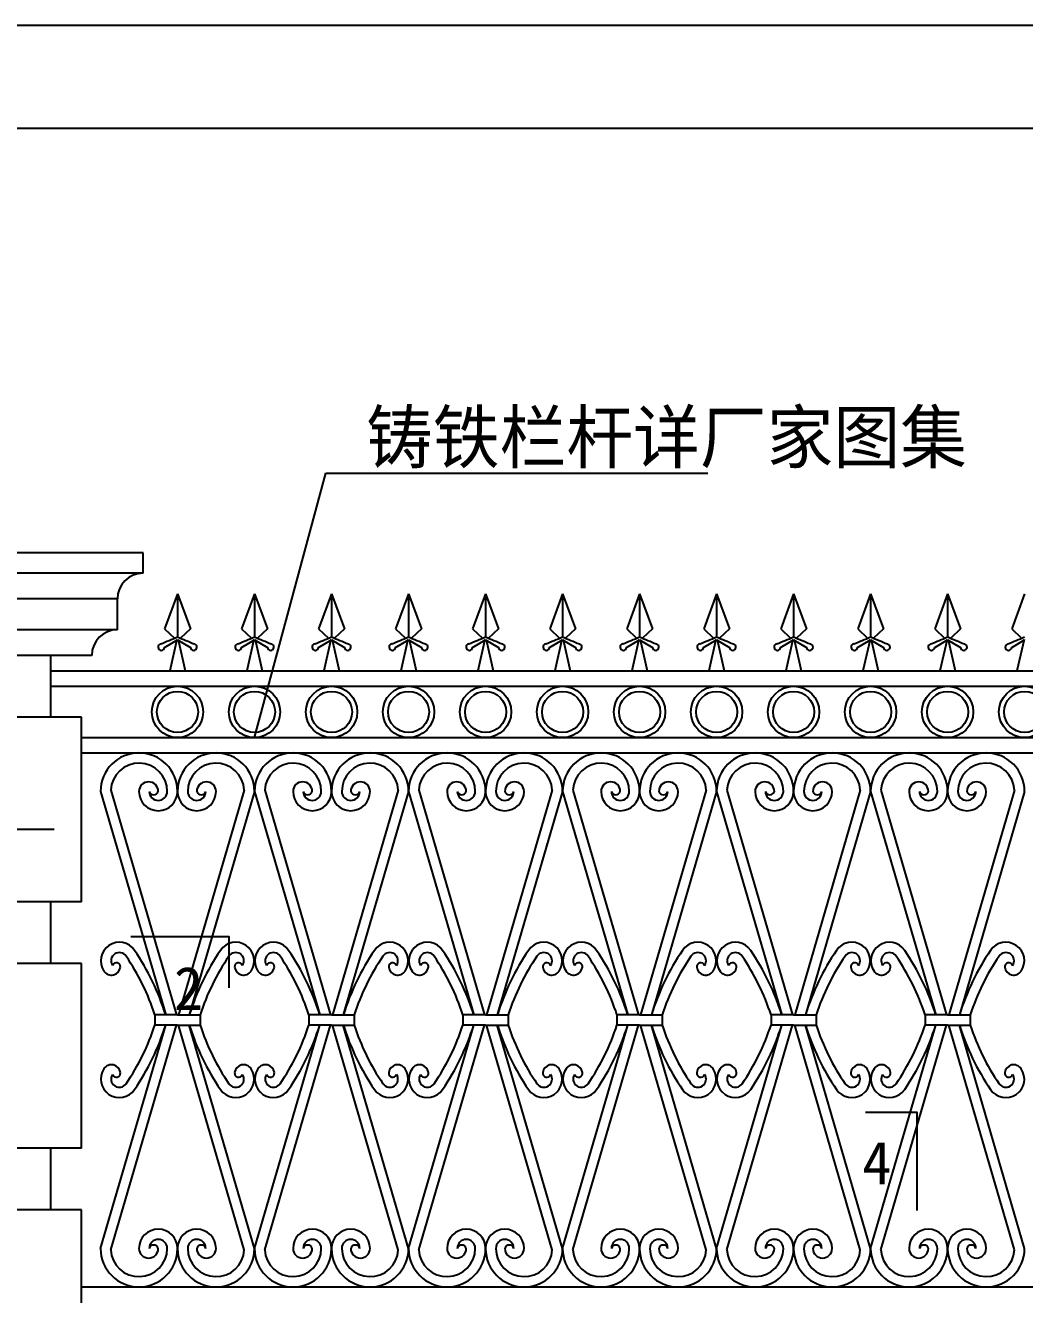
# Model space of a CAD drawing. Header units: metres. Extents: x -945094 to -882508, y -1233179 to -1191179.
# Drawn here: x -927774 to -918043, y -1203539 to -1191179 of the extents above; entities that cross this region are included whole.
import ezdxf

# ---------------------------------------------------------------- set-up
doc = ezdxf.new("R2010")
doc.units = ezdxf.units.M
for name, color, linetype in [('1', 7, 'Continuous'), ('3', 3, 'Continuous'), ('CYAN', 4, 'Continuous'), ('ROAD1', 4, 'Continuous')]:
    doc.layers.add(name, color=color, linetype=linetype)

# ---------------------------------------------------------------- blocks, each defined once
blk = doc.blocks.new('100')
for points in [[(178473.12, 153261.23), (-118526.88, 153261.23), (-118526.88, -56738.77), (178473.12, -56738.77)], [(-106026.88, -51738.77), (-106026.88, 148261.23), (173473.12, 148261.23), (173473.12, -51738.77)]]:
    blk.add_lwpolyline(points, close=True)

msp = doc.modelspace()

# ---------------------------------------------------------------- linework, layer by layer
at = {"layer": '1'}
for p, q in [((-926627.85, -1196314.29), (-934427.85, -1196314.29)), ((-926627.85, -1196514.29), (-926627.85, -1196314.29)), ((-926627.85, -1196514.29), (-934427.85, -1196514.29)), ((-926877.85, -1196764.29), (-934177.85, -1196764.29)), ((-926877.85, -1197064.29), (-926877.85, -1196764.29)), ((-926877.85, -1197064.29), (-934177.85, -1197064.29)), ((-927127.85, -1197314.29), (-933927.85, -1197314.29)), ((-927527.85, -1197914.29), (-927527.85, -1197314.29)), ((-927227.85, -1197914.29), (-929027.85, -1197914.29)), ((-927227.85, -1199714.29), (-927227.85, -1197914.29)), ((-927227.85, -1199714.29), (-929027.85, -1199714.29)), ((-927527.85, -1200314.29), (-927527.85, -1199714.29)), ((-927227.85, -1200314.29), (-929027.85, -1200314.29)), ((-927227.85, -1202114.29), (-927227.85, -1200314.29)), ((-927227.85, -1202114.29), (-928227.85, -1202114.29)), ((-927527.85, -1202714.29), (-927527.85, -1202114.29)), ((-927227.85, -1202714.29), (-929027.85, -1202714.29)), ((-927227.85, -1204514.29), (-927227.85, -1202714.29))]:
    msp.add_line(p, q, dxfattribs=at)
for centre in [(-926627.85, -1196764.29), (-926877.85, -1197314.29)]:
    msp.add_arc(centre, 250, 90, 180, dxfattribs=at)
at = {"layer": '3'}
for p, q in [((-925542.85, -1198114.29), (-924849.08, -1195539.55)), ((-924849.08, -1195539.55), (-921128.08, -1195539.55)), ((-930855.08, -1199006.55), (-927495.08, -1199006.55))]:
    msp.add_line(p, q, dxfattribs=at)
for points in [[(-926746.81, -1200052.07), (-925792.01, -1200052.07), (-925792.01, -1200552.71)], [(-919090.59, -1202720.62), (-919090.59, -1201765.82), (-919591.23, -1201765.82)]]:
    msp.add_lwpolyline(points, dxfattribs=at)
at = {"layer": 'CYAN'}
for p, q in [((-926292.85, -1196714.29), (-926418.37, -1197055.77)), ((-926292.85, -1196714.29), (-926167.33, -1197055.77)), ((-926292.85, -1196714.29), (-926292.85, -1197133.88)), ((-925542.85, -1196714.29), (-925668.37, -1197055.77)), ((-925542.85, -1196714.29), (-925542.85, -1197133.88)), ((-925542.85, -1196714.29), (-925417.33, -1197055.77)), ((-924792.85, -1196714.29), (-924918.37, -1197055.77)), ((-924792.85, -1196714.29), (-924667.33, -1197055.77)), ((-924792.85, -1196714.29), (-924792.85, -1197133.88)), ((-924042.85, -1196714.29), (-924168.37, -1197055.77)), ((-924042.85, -1196714.29), (-924042.85, -1197133.88)), ((-924042.85, -1196714.29), (-923917.33, -1197055.77)), ((-923292.85, -1196714.29), (-923418.37, -1197055.77)), ((-923292.85, -1196714.29), (-923292.85, -1197133.88)), ((-923292.85, -1196714.29), (-923167.33, -1197055.77)), ((-922542.85, -1196714.29), (-922668.37, -1197055.77)), ((-922542.85, -1196714.29), (-922542.85, -1197133.88)), ((-922542.85, -1196714.29), (-922417.33, -1197055.77)), ((-921792.85, -1196714.29), (-921918.37, -1197055.77)), ((-921792.85, -1196714.29), (-921792.85, -1197133.88)), ((-921792.85, -1196714.29), (-921667.33, -1197055.77)), ((-921042.85, -1196714.29), (-921168.37, -1197055.77)), ((-921042.85, -1196714.29), (-921042.85, -1197133.88)), ((-921042.85, -1196714.29), (-920917.33, -1197055.77)), ((-920292.85, -1196714.29), (-920418.37, -1197055.77)), ((-920292.85, -1196714.29), (-920292.85, -1197133.88)), ((-920292.85, -1196714.29), (-920167.33, -1197055.77)), ((-919542.85, -1196714.29), (-919668.37, -1197055.77)), ((-919542.85, -1196714.29), (-919542.85, -1197133.88)), ((-919542.85, -1196714.29), (-919417.33, -1197055.77)), ((-918792.85, -1196714.29), (-918918.37, -1197055.77)), ((-918792.85, -1196714.29), (-918792.85, -1197133.88)), ((-918792.85, -1196714.29), (-918667.33, -1197055.77)), ((-918042.85, -1196714.29), (-918168.37, -1197055.77)), ((-926418.37, -1197055.77), (-926322.49, -1197146.53)), ((-926167.33, -1197055.77), (-926263.2, -1197146.53)), ((-925668.37, -1197055.77), (-925572.49, -1197146.53)), ((-925417.33, -1197055.77), (-925513.2, -1197146.53)), ((-924918.37, -1197055.77), (-924822.49, -1197146.53)), ((-924667.33, -1197055.77), (-924763.2, -1197146.53)), ((-924168.37, -1197055.77), (-924072.49, -1197146.53)), ((-923917.33, -1197055.77), (-924013.2, -1197146.53)), ((-923418.37, -1197055.77), (-923322.49, -1197146.53)), ((-923167.33, -1197055.77), (-923263.2, -1197146.53)), ((-922668.37, -1197055.77), (-922572.49, -1197146.53)), ((-922417.33, -1197055.77), (-922513.2, -1197146.53)), ((-921918.37, -1197055.77), (-921822.49, -1197146.53)), ((-921667.33, -1197055.77), (-921763.2, -1197146.53)), ((-921168.37, -1197055.77), (-921072.49, -1197146.53)), ((-920917.33, -1197055.77), (-921013.2, -1197146.53)), ((-920418.37, -1197055.77), (-920322.49, -1197146.53)), ((-920167.33, -1197055.77), (-920263.2, -1197146.53)), ((-919668.37, -1197055.77), (-919572.49, -1197146.53)), ((-919417.33, -1197055.77), (-919513.2, -1197146.53)), ((-918918.37, -1197055.77), (-918822.49, -1197146.53)), ((-918667.33, -1197055.77), (-918763.2, -1197146.53)), ((-918168.37, -1197055.77), (-918072.49, -1197146.53)), ((-926418.98, -1197236.68), (-926292.85, -1197163.69)), ((-926298.82, -1197160.23), (-926367.74, -1197464.29)), ((-926292.85, -1197163.69), (-926166.71, -1197236.68)), ((-926286.87, -1197160.23), (-926217.95, -1197464.29)), ((-925668.98, -1197236.68), (-925542.85, -1197163.69)), ((-925548.82, -1197160.23), (-925617.74, -1197464.29)), ((-925542.85, -1197163.69), (-925416.71, -1197236.68)), ((-925536.87, -1197160.23), (-925467.95, -1197464.29)), ((-924918.98, -1197236.68), (-924792.85, -1197163.69)), ((-924798.82, -1197160.23), (-924867.74, -1197464.29)), ((-924792.85, -1197163.69), (-924666.71, -1197236.68)), ((-924786.87, -1197160.23), (-924717.95, -1197464.29)), ((-924168.98, -1197236.68), (-924042.85, -1197163.69)), ((-924048.82, -1197160.23), (-924117.74, -1197464.29)), ((-924042.85, -1197163.69), (-923916.71, -1197236.68)), ((-924036.87, -1197160.23), (-923967.95, -1197464.29)), ((-923418.98, -1197236.68), (-923292.85, -1197163.69)), ((-923298.82, -1197160.23), (-923367.74, -1197464.29)), ((-923292.85, -1197163.69), (-923166.71, -1197236.68)), ((-923286.87, -1197160.23), (-923217.95, -1197464.29)), ((-922668.98, -1197236.68), (-922542.85, -1197163.69)), ((-922548.82, -1197160.23), (-922617.74, -1197464.29)), ((-922542.85, -1197163.69), (-922416.71, -1197236.68)), ((-922536.87, -1197160.23), (-922467.95, -1197464.29)), ((-921918.98, -1197236.68), (-921792.85, -1197163.69)), ((-921798.82, -1197160.23), (-921867.74, -1197464.29)), ((-921792.85, -1197163.69), (-921666.71, -1197236.68)), ((-921786.87, -1197160.23), (-921717.95, -1197464.29)), ((-921168.98, -1197236.68), (-921042.85, -1197163.69)), ((-921048.82, -1197160.23), (-921117.74, -1197464.29)), ((-921042.85, -1197163.69), (-920916.71, -1197236.68)), ((-921036.87, -1197160.23), (-920967.95, -1197464.29)), ((-920418.98, -1197236.68), (-920292.85, -1197163.69)), ((-920298.82, -1197160.23), (-920367.74, -1197464.29)), ((-920292.85, -1197163.69), (-920166.71, -1197236.68)), ((-920286.87, -1197160.23), (-920217.95, -1197464.29)), ((-919668.98, -1197236.68), (-919542.85, -1197163.69)), ((-919548.82, -1197160.23), (-919617.74, -1197464.29)), ((-919542.85, -1197163.69), (-919416.71, -1197236.68)), ((-919536.87, -1197160.23), (-919467.95, -1197464.29)), ((-918918.98, -1197236.68), (-918792.85, -1197163.69)), ((-918798.82, -1197160.23), (-918867.74, -1197464.29)), ((-918792.85, -1197163.69), (-918666.71, -1197236.68)), ((-918786.87, -1197160.23), (-918717.95, -1197464.29)), ((-918168.98, -1197236.68), (-918042.85, -1197163.69)), ((-918048.82, -1197160.23), (-918117.74, -1197464.29)), ((-927527.85, -1197464.29), (-911527.85, -1197464.29)), ((-926367.74, -1197464.29), (-926217.95, -1197464.29)), ((-925617.74, -1197464.29), (-925467.95, -1197464.29)), ((-924867.74, -1197464.29), (-924717.95, -1197464.29)), ((-924117.74, -1197464.29), (-923967.95, -1197464.29)), ((-923367.74, -1197464.29), (-923217.95, -1197464.29)), ((-922617.74, -1197464.29), (-922467.95, -1197464.29)), ((-921867.74, -1197464.29), (-921717.95, -1197464.29)), ((-921117.74, -1197464.29), (-920967.95, -1197464.29)), ((-920367.74, -1197464.29), (-920217.95, -1197464.29)), ((-919617.74, -1197464.29), (-919467.95, -1197464.29)), ((-918867.74, -1197464.29), (-918717.95, -1197464.29)), ((-918117.74, -1197464.29), (-917967.95, -1197464.29)), ((-927527.85, -1197614.29), (-911527.85, -1197614.29)), ((-927227.85, -1198114.29), (-911827.85, -1198114.29)), ((-927227.85, -1198264.29), (-911827.85, -1198264.29)), ((-927042.85, -1198639.29), (-926407.45, -1200814.29)), ((-927042.85, -1198639.29), (-926407.45, -1200814.29)), ((-926942.53, -1198626.07), (-926303.27, -1200814.29)), ((-926942.53, -1198626.07), (-926303.27, -1200814.29)), ((-925643.17, -1198626.07), (-926282.42, -1200814.29)), ((-925643.17, -1198626.07), (-926282.42, -1200814.29)), ((-925542.85, -1198639.29), (-926178.24, -1200814.29)), ((-925542.85, -1198639.29), (-926178.24, -1200814.29)), ((-925542.85, -1198639.29), (-924907.45, -1200814.29)), ((-925442.53, -1198626.07), (-924803.27, -1200814.29)), ((-924143.17, -1198626.07), (-924782.42, -1200814.29)), ((-924042.85, -1198639.29), (-924678.24, -1200814.29)), ((-924042.85, -1198639.29), (-923407.45, -1200814.29)), ((-923942.53, -1198626.07), (-923303.27, -1200814.29)), ((-922643.17, -1198626.07), (-923282.42, -1200814.29)), ((-922542.85, -1198639.29), (-923178.24, -1200814.29)), ((-922542.85, -1198639.29), (-921907.45, -1200814.29)), ((-922442.53, -1198626.07), (-921803.27, -1200814.29)), ((-921143.17, -1198626.07), (-921782.42, -1200814.29)), ((-921042.85, -1198639.29), (-921678.24, -1200814.29)), ((-921042.85, -1198639.29), (-920407.45, -1200814.29)), ((-920942.53, -1198626.07), (-920303.27, -1200814.29)), ((-919643.17, -1198626.07), (-920282.42, -1200814.29)), ((-919542.85, -1198639.29), (-920178.24, -1200814.29)), ((-919542.85, -1198639.29), (-918907.45, -1200814.29)), ((-919442.53, -1198626.07), (-918803.27, -1200814.29)), ((-918143.17, -1198626.07), (-918782.42, -1200814.29)), ((-918042.85, -1198639.29), (-918678.24, -1200814.29)), ((-926512.8, -1200814.29), (-926512.8, -1200914.29)), ((-926512.8, -1200814.29), (-926512.8, -1200914.29)), ((-926292.85, -1200814.29), (-926512.8, -1200814.29)), ((-926292.85, -1200814.29), (-926512.8, -1200814.29)), ((-926292.85, -1200814.29), (-926072.89, -1200814.29)), ((-926292.85, -1200814.29), (-926072.89, -1200814.29)), ((-926072.89, -1200814.29), (-926072.89, -1200914.29)), ((-926072.89, -1200814.29), (-926072.89, -1200914.29)), ((-925012.8, -1200814.29), (-925012.8, -1200914.29)), ((-924792.85, -1200814.29), (-925012.8, -1200814.29)), ((-924792.85, -1200814.29), (-924572.89, -1200814.29)), ((-924572.89, -1200814.29), (-924572.89, -1200914.29)), ((-923512.8, -1200814.29), (-923512.8, -1200914.29)), ((-923292.85, -1200814.29), (-923512.8, -1200814.29)), ((-923292.85, -1200814.29), (-923072.89, -1200814.29)), ((-923072.89, -1200814.29), (-923072.89, -1200914.29)), ((-922012.8, -1200814.29), (-922012.8, -1200914.29)), ((-921792.85, -1200814.29), (-922012.8, -1200814.29)), ((-921792.85, -1200814.29), (-921572.89, -1200814.29)), ((-921572.89, -1200814.29), (-921572.89, -1200914.29)), ((-920512.8, -1200814.29), (-920512.8, -1200914.29)), ((-920292.85, -1200814.29), (-920512.8, -1200814.29)), ((-920292.85, -1200814.29), (-920072.89, -1200814.29)), ((-920072.89, -1200814.29), (-920072.89, -1200914.29)), ((-919012.8, -1200814.29), (-919012.8, -1200914.29)), ((-918792.85, -1200814.29), (-919012.8, -1200814.29)), ((-918792.85, -1200814.29), (-918572.89, -1200814.29)), ((-918572.89, -1200814.29), (-918572.89, -1200914.29)), ((-927042.85, -1203089.29), (-926407.45, -1200914.29)), ((-927042.85, -1203089.29), (-926407.45, -1200914.29)), ((-926942.53, -1203102.51), (-926303.27, -1200914.29)), ((-926942.53, -1203102.51), (-926303.27, -1200914.29)), ((-926292.85, -1200914.29), (-926512.8, -1200914.29)), ((-926292.85, -1200914.29), (-926512.8, -1200914.29)), ((-926292.85, -1200914.29), (-926072.89, -1200914.29)), ((-926292.85, -1200914.29), (-926072.89, -1200914.29)), ((-925643.17, -1203102.51), (-926282.42, -1200914.29)), ((-925643.17, -1203102.51), (-926282.42, -1200914.29)), ((-925542.85, -1203089.29), (-926178.24, -1200914.29)), ((-925542.85, -1203089.29), (-926178.24, -1200914.29)), ((-925542.85, -1203089.29), (-924907.45, -1200914.29)), ((-925442.53, -1203102.51), (-924803.27, -1200914.29)), ((-924792.85, -1200914.29), (-925012.8, -1200914.29)), ((-924792.85, -1200914.29), (-924572.89, -1200914.29)), ((-924143.17, -1203102.51), (-924782.42, -1200914.29)), ((-924042.85, -1203089.29), (-924678.24, -1200914.29)), ((-924042.85, -1203089.29), (-923407.45, -1200914.29)), ((-923942.53, -1203102.51), (-923303.27, -1200914.29)), ((-923292.85, -1200914.29), (-923512.8, -1200914.29)), ((-923292.85, -1200914.29), (-923072.89, -1200914.29)), ((-922643.17, -1203102.51), (-923282.42, -1200914.29)), ((-922542.85, -1203089.29), (-923178.24, -1200914.29)), ((-922542.85, -1203089.29), (-921907.45, -1200914.29)), ((-922442.53, -1203102.51), (-921803.27, -1200914.29)), ((-921792.85, -1200914.29), (-922012.8, -1200914.29)), ((-921792.85, -1200914.29), (-921572.89, -1200914.29)), ((-921143.17, -1203102.51), (-921782.42, -1200914.29)), ((-921042.85, -1203089.29), (-921678.24, -1200914.29)), ((-921042.85, -1203089.29), (-920407.45, -1200914.29)), ((-920942.53, -1203102.51), (-920303.27, -1200914.29)), ((-920292.85, -1200914.29), (-920512.8, -1200914.29)), ((-920292.85, -1200914.29), (-920072.89, -1200914.29)), ((-919643.17, -1203102.51), (-920282.42, -1200914.29)), ((-919542.85, -1203089.29), (-920178.24, -1200914.29)), ((-919542.85, -1203089.29), (-918907.45, -1200914.29)), ((-919442.53, -1203102.51), (-918803.27, -1200914.29)), ((-918792.85, -1200914.29), (-919012.8, -1200914.29)), ((-918792.85, -1200914.29), (-918572.89, -1200914.29)), ((-918143.17, -1203102.51), (-918782.42, -1200914.29)), ((-918042.85, -1203089.29), (-918678.24, -1200914.29)), ((-927227.85, -1203464.29), (-911827.85, -1203464.29))]:
    msp.add_line(p, q, dxfattribs=at)
for centre, radius in [((-926292.85, -1197864.29), 250), ((-925542.85, -1197864.29), 250), ((-924792.85, -1197864.29), 250), ((-924042.85, -1197864.29), 250), ((-923292.85, -1197864.29), 250), ((-922542.85, -1197864.29), 250), ((-921792.85, -1197864.29), 250), ((-921042.85, -1197864.29), 250), ((-920292.85, -1197864.29), 250), ((-919542.85, -1197864.29), 250), ((-918792.85, -1197864.29), 250), ((-918042.85, -1197864.29), 250), ((-926292.85, -1197864.29), 200), ((-925542.85, -1197864.29), 200), ((-924792.85, -1197864.29), 200), ((-924042.85, -1197864.29), 200), ((-923292.85, -1197864.29), 200), ((-922542.85, -1197864.29), 200), ((-921792.85, -1197864.29), 200), ((-921042.85, -1197864.29), 200), ((-920292.85, -1197864.29), 200), ((-919542.85, -1197864.29), 200), ((-918792.85, -1197864.29), 200), ((-918042.85, -1197864.29), 200)]:
    msp.add_circle(centre, radius, dxfattribs=at)
for centre, radius, start, end in [((-930285.48, -1187819.73), 10133.83, 292.2, 293.2), ((-922300.21, -1187819.73), 10133.83, 246.8, 247.8), ((-929535.48, -1187819.73), 10133.83, 292.2, 293.2), ((-921550.21, -1187819.73), 10133.83, 246.8, 247.8), ((-928785.48, -1187819.73), 10133.83, 292.2, 293.2), ((-920800.21, -1187819.73), 10133.83, 246.8, 247.8), ((-928035.48, -1187819.73), 10133.83, 292.2, 293.2), ((-920050.21, -1187819.73), 10133.83, 246.8, 247.8), ((-927285.48, -1187819.73), 10133.83, 292.2, 293.2), ((-919300.21, -1187819.73), 10133.83, 246.8, 247.8), ((-926535.48, -1187819.73), 10133.83, 292.2, 293.2), ((-918550.21, -1187819.73), 10133.83, 246.8, 247.8), ((-925785.48, -1187819.73), 10133.83, 292.2, 293.2), ((-917800.21, -1187819.73), 10133.83, 246.8, 247.8), ((-925035.48, -1187819.73), 10133.83, 292.2, 293.2), ((-917050.21, -1187819.73), 10133.83, 246.8, 247.8), ((-924285.48, -1187819.73), 10133.83, 292.2, 293.2), ((-916300.21, -1187819.73), 10133.83, 246.8, 247.8), ((-923535.48, -1187819.73), 10133.83, 292.2, 293.2), ((-915550.21, -1187819.73), 10133.83, 246.8, 247.8), ((-922785.48, -1187819.73), 10133.83, 292.2, 293.2), ((-914800.21, -1187819.73), 10133.83, 246.8, 247.8), ((-922035.48, -1187819.73), 10133.83, 292.2, 293.2), ((-926450.39, -1197233.42), 31.58, 102, 354.06), ((-926135.3, -1197233.42), 31.58, 185.94, 78), ((-925700.39, -1197233.42), 31.58, 102, 354.06), ((-925385.3, -1197233.42), 31.58, 185.94, 78), ((-924950.39, -1197233.42), 31.58, 102, 354.06), ((-924635.3, -1197233.42), 31.58, 185.94, 78), ((-924200.39, -1197233.42), 31.58, 102, 354.06), ((-923885.3, -1197233.42), 31.58, 185.94, 78), ((-923450.39, -1197233.42), 31.58, 102, 354.06), ((-923135.3, -1197233.42), 31.58, 185.94, 78), ((-922700.39, -1197233.42), 31.58, 102, 354.06), ((-922385.3, -1197233.42), 31.58, 185.94, 78), ((-921950.39, -1197233.42), 31.58, 102, 354.06), ((-921635.3, -1197233.42), 31.58, 185.94, 78), ((-921200.39, -1197233.42), 31.58, 102, 354.06), ((-920885.3, -1197233.42), 31.58, 185.94, 78), ((-920450.39, -1197233.42), 31.58, 102, 354.06), ((-920135.3, -1197233.42), 31.58, 185.94, 78), ((-919700.39, -1197233.42), 31.58, 102, 354.06), ((-919385.3, -1197233.42), 31.58, 185.94, 78), ((-918950.39, -1197233.42), 31.58, 102, 354.06), ((-918635.3, -1197233.42), 31.58, 185.94, 78), ((-918200.39, -1197233.42), 31.58, 102, 354.06), ((-926667.85, -1198639.29), 375, 0, 180), ((-926667.85, -1198639.29), 375, 0, 180), ((-926667.85, -1198639.29), 275, 0, 177.24), ((-926667.85, -1198639.29), 275, 0, 177.24), ((-925917.85, -1198639.29), 375, 0, 180), ((-925917.85, -1198639.29), 375, 0, 180), ((-925917.85, -1198639.29), 275, 2.76, 180), ((-925917.85, -1198639.29), 275, 2.76, 180), ((-925167.85, -1198639.29), 375, 0, 180), ((-925167.85, -1198639.29), 275, 0, 177.24), ((-924417.85, -1198639.29), 375, 0, 180), ((-924417.85, -1198639.29), 275, 2.76, 180), ((-923667.85, -1198639.29), 375, 0, 180), ((-923667.85, -1198639.29), 275, 0, 177.24), ((-922917.85, -1198639.29), 375, 0, 180), ((-922917.85, -1198639.29), 275, 2.76, 180), ((-922167.85, -1198639.29), 375, 0, 180), ((-922167.85, -1198639.29), 275, 0, 177.24), ((-921417.85, -1198639.29), 375, 0, 180), ((-921417.85, -1198639.29), 275, 2.76, 180), ((-920667.85, -1198639.29), 375, 0, 180), ((-920667.85, -1198639.29), 275, 0, 177.24), ((-919917.85, -1198639.29), 375, 0, 180), ((-919917.85, -1198639.29), 275, 2.76, 180), ((-919167.85, -1198639.29), 375, 0, 180), ((-919167.85, -1198639.29), 275, 0, 177.24), ((-918417.85, -1198639.29), 375, 0, 180), ((-918417.85, -1198639.29), 275, 2.76, 180), ((-926574.1, -1198639.29), 93.75, 0, 180), ((-926574.1, -1198639.29), 93.75, 0, 180), ((-926011.6, -1198639.29), 93.75, 0, 180), ((-926011.6, -1198639.29), 93.75, 0, 180), ((-925074.1, -1198639.29), 93.75, 0, 180), ((-924511.6, -1198639.29), 93.75, 0, 180), ((-923574.1, -1198639.29), 93.75, 0, 180), ((-923011.6, -1198639.29), 93.75, 0, 180), ((-922074.1, -1198639.29), 93.75, 0, 180), ((-921511.6, -1198639.29), 93.75, 0, 180), ((-920574.1, -1198639.29), 93.75, 0, 180), ((-920011.6, -1198639.29), 93.75, 0, 180), ((-919074.1, -1198639.29), 93.75, 0, 180), ((-918511.6, -1198639.29), 93.75, 0, 180), ((-926480.35, -1198639.29), 187.5, 180, 0), ((-926480.35, -1198639.29), 187.5, 180, 0), ((-926480.35, -1198639.29), 87.5, 180, 0), ((-926524.1, -1198626.11), 45.69, 196.77, 343.23), ((-926480.35, -1198639.29), 87.5, 180, 0), ((-926524.1, -1198626.11), 45.69, 196.77, 343.23), ((-926105.35, -1198639.29), 187.5, 180, 0), ((-926105.35, -1198639.29), 187.5, 180, 0), ((-926105.35, -1198639.29), 87.5, 180, 0), ((-926105.35, -1198639.29), 87.5, 180, 0), ((-926061.6, -1198626.11), 45.69, 196.77, 343.23), ((-926061.6, -1198626.11), 45.69, 196.77, 343.23), ((-924980.35, -1198639.29), 187.5, 180, 0), ((-924980.35, -1198639.29), 87.5, 180, 0), ((-925024.1, -1198626.11), 45.69, 196.77, 343.23), ((-924605.35, -1198639.29), 187.5, 180, 0), ((-924605.35, -1198639.29), 87.5, 180, 0), ((-924561.6, -1198626.11), 45.69, 196.77, 343.23), ((-923480.35, -1198639.29), 187.5, 180, 0), ((-923480.35, -1198639.29), 87.5, 180, 0), ((-923524.1, -1198626.11), 45.69, 196.77, 343.23), ((-923105.35, -1198639.29), 187.5, 180, 0), ((-923105.35, -1198639.29), 87.5, 180, 0), ((-923061.6, -1198626.11), 45.69, 196.77, 343.23), ((-921980.35, -1198639.29), 187.5, 180, 0), ((-921980.35, -1198639.29), 87.5, 180, 0), ((-922024.1, -1198626.11), 45.69, 196.77, 343.23), ((-921605.35, -1198639.29), 187.5, 180, 0), ((-921605.35, -1198639.29), 87.5, 180, 0), ((-921561.6, -1198626.11), 45.69, 196.77, 343.23), ((-920480.35, -1198639.29), 187.5, 180, 0), ((-920480.35, -1198639.29), 87.5, 180, 0), ((-920524.1, -1198626.11), 45.69, 196.77, 343.23), ((-920105.35, -1198639.29), 187.5, 180, 0), ((-920105.35, -1198639.29), 87.5, 180, 0), ((-920061.6, -1198626.11), 45.69, 196.77, 343.23), ((-918980.35, -1198639.29), 187.5, 180, 0), ((-918980.35, -1198639.29), 87.5, 180, 0), ((-919024.1, -1198626.11), 45.69, 196.77, 343.23), ((-918605.35, -1198639.29), 187.5, 180, 0), ((-918605.35, -1198639.29), 87.5, 180, 0), ((-918561.6, -1198626.11), 45.69, 196.77, 343.23), ((-926859.79, -1200288.33), 180.17, 34.25, 214.04), ((-926859.79, -1200288.33), 180.17, 34.25, 214.04), ((-926859.79, -1200288.33), 80.17, 34.25, 214.04), ((-926859.79, -1200288.33), 80.17, 34.25, 214.04), ((-928666.8, -1201518.54), 2366.19, 17.32, 34.25), ((-928666.8, -1201518.54), 2366.19, 17.32, 34.25), ((-923918.9, -1201518.54), 2366.19, 145.75, 162.68), ((-923918.9, -1201518.54), 2366.19, 145.75, 162.68), ((-925725.91, -1200288.33), 180.17, 325.96, 145.75), ((-925725.91, -1200288.33), 180.17, 325.96, 145.75), ((-925725.91, -1200288.33), 80.17, 325.96, 145.75), ((-925725.91, -1200288.33), 80.17, 325.96, 145.75), ((-925359.79, -1200288.33), 180.17, 34.25, 214.04), ((-925359.79, -1200288.33), 80.17, 34.25, 214.04), ((-927166.8, -1201518.54), 2366.19, 17.32, 34.25), ((-922418.9, -1201518.54), 2366.19, 145.75, 162.68), ((-924225.91, -1200288.33), 180.17, 325.96, 145.75), ((-924225.91, -1200288.33), 80.17, 325.96, 145.75), ((-923859.79, -1200288.33), 180.17, 34.25, 214.04), ((-923859.79, -1200288.33), 80.17, 34.25, 214.04), ((-925666.8, -1201518.54), 2366.19, 17.32, 34.25), ((-920918.9, -1201518.54), 2366.19, 145.75, 162.68), ((-922725.91, -1200288.33), 180.17, 325.96, 145.75), ((-922725.91, -1200288.33), 80.17, 325.96, 145.75), ((-922359.79, -1200288.33), 180.17, 34.25, 214.04), ((-922359.79, -1200288.33), 80.17, 34.25, 214.04), ((-924166.8, -1201518.54), 2366.19, 17.32, 34.25), ((-919418.9, -1201518.54), 2366.19, 145.75, 162.68), ((-921225.91, -1200288.33), 180.17, 325.96, 145.75), ((-921225.91, -1200288.33), 80.17, 325.96, 145.75), ((-920859.79, -1200288.33), 180.17, 34.25, 214.04), ((-920859.79, -1200288.33), 80.17, 34.25, 214.04), ((-922666.8, -1201518.54), 2366.19, 17.32, 34.25), ((-917918.9, -1201518.54), 2366.19, 145.75, 162.68), ((-919725.91, -1200288.33), 180.17, 325.96, 145.75), ((-919725.91, -1200288.33), 80.17, 325.96, 145.75), ((-919359.79, -1200288.33), 180.17, 34.25, 214.04), ((-919359.79, -1200288.33), 80.17, 34.25, 214.04), ((-921166.8, -1201518.54), 2366.19, 17.32, 34.25), ((-916418.9, -1201518.54), 2366.19, 145.75, 162.68), ((-918225.91, -1200288.33), 180.17, 325.96, 145.75), ((-918225.91, -1200288.33), 80.17, 325.96, 145.75), ((-926888.61, -1200346), 39.73, 351.43, 161.21), ((-926888.61, -1200346), 39.73, 351.43, 161.21), ((-928666.8, -1201518.54), 2266.19, 18.11, 34.25), ((-928666.8, -1201518.54), 2266.19, 18.11, 34.25), ((-923918.9, -1201518.54), 2266.19, 145.75, 161.89), ((-923918.9, -1201518.54), 2266.19, 145.75, 161.89), ((-925697.09, -1200346), 39.73, 18.79, 188.57), ((-925697.09, -1200346), 39.73, 18.79, 188.57), ((-925388.61, -1200346), 39.73, 351.43, 161.21), ((-927166.8, -1201518.54), 2266.19, 18.11, 34.25), ((-922418.9, -1201518.54), 2266.19, 145.75, 161.89), ((-924197.09, -1200346), 39.73, 18.79, 188.57), ((-923888.61, -1200346), 39.73, 351.43, 161.21), ((-925666.8, -1201518.54), 2266.19, 18.11, 34.25), ((-920918.9, -1201518.54), 2266.19, 145.75, 161.89), ((-922697.09, -1200346), 39.73, 18.79, 188.57), ((-922388.61, -1200346), 39.73, 351.43, 161.21), ((-924166.8, -1201518.54), 2266.19, 18.11, 34.25), ((-919418.9, -1201518.54), 2266.19, 145.75, 161.89), ((-921197.09, -1200346), 39.73, 18.79, 188.57), ((-920888.61, -1200346), 39.73, 351.43, 161.21), ((-922666.8, -1201518.54), 2266.19, 18.11, 34.25), ((-917918.9, -1201518.54), 2266.19, 145.75, 161.89), ((-919697.09, -1200346), 39.73, 18.79, 188.57), ((-919388.61, -1200346), 39.73, 351.43, 161.21), ((-921166.8, -1201518.54), 2266.19, 18.11, 34.25), ((-916418.9, -1201518.54), 2266.19, 145.75, 161.89), ((-918197.09, -1200346), 39.73, 18.79, 188.57), ((-926936.32, -1200340.02), 87.81, 214.04, 352.21), ((-926936.32, -1200340.02), 87.81, 214.04, 352.21), ((-925649.37, -1200340.02), 87.81, 187.79, 325.96), ((-925649.37, -1200340.02), 87.81, 187.79, 325.96), ((-925436.32, -1200340.02), 87.81, 214.04, 352.21), ((-924149.37, -1200340.02), 87.81, 187.79, 325.96), ((-923936.32, -1200340.02), 87.81, 214.04, 352.21), ((-922649.37, -1200340.02), 87.81, 187.79, 325.96), ((-922436.32, -1200340.02), 87.81, 214.04, 352.21), ((-921149.37, -1200340.02), 87.81, 187.79, 325.96), ((-920936.32, -1200340.02), 87.81, 214.04, 352.21), ((-919649.37, -1200340.02), 87.81, 187.79, 325.96), ((-919436.32, -1200340.02), 87.81, 214.04, 352.21), ((-918149.37, -1200340.02), 87.81, 187.79, 325.96), ((-928666.8, -1200210.05), 2266.19, 325.75, 341.89), ((-928666.8, -1200210.05), 2266.19, 325.75, 341.89), ((-928666.8, -1200210.05), 2366.19, 325.75, 342.68), ((-928666.8, -1200210.05), 2366.19, 325.75, 342.68), ((-923918.9, -1200210.05), 2366.19, 197.32, 214.25), ((-923918.9, -1200210.05), 2366.19, 197.32, 214.25), ((-923918.9, -1200210.05), 2266.19, 198.11, 214.25), ((-923918.9, -1200210.05), 2266.19, 198.11, 214.25), ((-927166.8, -1200210.05), 2266.19, 325.75, 341.89), ((-927166.8, -1200210.05), 2366.19, 325.75, 342.68), ((-922418.9, -1200210.05), 2366.19, 197.32, 214.25), ((-922418.9, -1200210.05), 2266.19, 198.11, 214.25), ((-925666.8, -1200210.05), 2266.19, 325.75, 341.89), ((-925666.8, -1200210.05), 2366.19, 325.75, 342.68), ((-920918.9, -1200210.05), 2366.19, 197.32, 214.25), ((-920918.9, -1200210.05), 2266.19, 198.11, 214.25), ((-924166.8, -1200210.05), 2266.19, 325.75, 341.89), ((-924166.8, -1200210.05), 2366.19, 325.75, 342.68), ((-919418.9, -1200210.05), 2366.19, 197.32, 214.25), ((-919418.9, -1200210.05), 2266.19, 198.11, 214.25), ((-922666.8, -1200210.05), 2266.19, 325.75, 341.89), ((-922666.8, -1200210.05), 2366.19, 325.75, 342.68), ((-917918.9, -1200210.05), 2366.19, 197.32, 214.25), ((-917918.9, -1200210.05), 2266.19, 198.11, 214.25), ((-921166.8, -1200210.05), 2266.19, 325.75, 341.89), ((-921166.8, -1200210.05), 2366.19, 325.75, 342.68), ((-916418.9, -1200210.05), 2366.19, 197.32, 214.25), ((-916418.9, -1200210.05), 2266.19, 198.11, 214.25), ((-926859.79, -1201440.26), 180.17, 145.96, 325.75), ((-926859.79, -1201440.26), 180.17, 145.96, 325.75), ((-926936.32, -1201388.56), 87.81, 7.79, 145.96), ((-926936.32, -1201388.56), 87.81, 7.79, 145.96), ((-925725.91, -1201440.26), 180.17, 214.25, 34.04), ((-925725.91, -1201440.26), 180.17, 214.25, 34.04), ((-925649.37, -1201388.56), 87.81, 34.04, 172.21), ((-925649.37, -1201388.56), 87.81, 34.04, 172.21), ((-925359.79, -1201440.26), 180.17, 145.96, 325.75), ((-925436.32, -1201388.56), 87.81, 7.79, 145.96), ((-924225.91, -1201440.26), 180.17, 214.25, 34.04), ((-924149.37, -1201388.56), 87.81, 34.04, 172.21), ((-923859.79, -1201440.26), 180.17, 145.96, 325.75), ((-923936.32, -1201388.56), 87.81, 7.79, 145.96), ((-922725.91, -1201440.26), 180.17, 214.25, 34.04), ((-922649.37, -1201388.56), 87.81, 34.04, 172.21), ((-922359.79, -1201440.26), 180.17, 145.96, 325.75), ((-922436.32, -1201388.56), 87.81, 7.79, 145.96), ((-921225.91, -1201440.26), 180.17, 214.25, 34.04), ((-921149.37, -1201388.56), 87.81, 34.04, 172.21), ((-920859.79, -1201440.26), 180.17, 145.96, 325.75), ((-920936.32, -1201388.56), 87.81, 7.79, 145.96), ((-919725.91, -1201440.26), 180.17, 214.25, 34.04), ((-919649.37, -1201388.56), 87.81, 34.04, 172.21), ((-919359.79, -1201440.26), 180.17, 145.96, 325.75), ((-919436.32, -1201388.56), 87.81, 7.79, 145.96), ((-918225.91, -1201440.26), 180.17, 214.25, 34.04), ((-918149.37, -1201388.56), 87.81, 34.04, 172.21), ((-926859.79, -1201440.26), 80.17, 145.96, 325.75), ((-926859.79, -1201440.26), 80.17, 145.96, 325.75), ((-926888.61, -1201382.59), 39.73, 198.79, 8.57), ((-926888.61, -1201382.59), 39.73, 198.79, 8.57), ((-925725.91, -1201440.26), 80.17, 214.25, 34.04), ((-925725.91, -1201440.26), 80.17, 214.25, 34.04), ((-925697.09, -1201382.59), 39.73, 171.43, 341.21), ((-925697.09, -1201382.59), 39.73, 171.43, 341.21), ((-925359.79, -1201440.26), 80.17, 145.96, 325.75), ((-925388.61, -1201382.59), 39.73, 198.79, 8.57), ((-924225.91, -1201440.26), 80.17, 214.25, 34.04), ((-924197.09, -1201382.59), 39.73, 171.43, 341.21), ((-923859.79, -1201440.26), 80.17, 145.96, 325.75), ((-923888.61, -1201382.59), 39.73, 198.79, 8.57), ((-922725.91, -1201440.26), 80.17, 214.25, 34.04), ((-922697.09, -1201382.59), 39.73, 171.43, 341.21), ((-922359.79, -1201440.26), 80.17, 145.96, 325.75), ((-922388.61, -1201382.59), 39.73, 198.79, 8.57), ((-921225.91, -1201440.26), 80.17, 214.25, 34.04), ((-921197.09, -1201382.59), 39.73, 171.43, 341.21), ((-920859.79, -1201440.26), 80.17, 145.96, 325.75), ((-920888.61, -1201382.59), 39.73, 198.79, 8.57), ((-919725.91, -1201440.26), 80.17, 214.25, 34.04), ((-919697.09, -1201382.59), 39.73, 171.43, 341.21), ((-919359.79, -1201440.26), 80.17, 145.96, 325.75), ((-919388.61, -1201382.59), 39.73, 198.79, 8.57), ((-918225.91, -1201440.26), 80.17, 214.25, 34.04), ((-918197.09, -1201382.59), 39.73, 171.43, 341.21), ((-926480.35, -1203089.29), 187.5, 0, 180), ((-926480.35, -1203089.29), 187.5, 0, 180), ((-926105.35, -1203089.29), 187.5, 0, 180), ((-926105.35, -1203089.29), 187.5, 0, 180), ((-924980.35, -1203089.29), 187.5, 0, 180), ((-924605.35, -1203089.29), 187.5, 0, 180), ((-923480.35, -1203089.29), 187.5, 0, 180), ((-923105.35, -1203089.29), 187.5, 0, 180), ((-921980.35, -1203089.29), 187.5, 0, 180), ((-921605.35, -1203089.29), 187.5, 0, 180), ((-920480.35, -1203089.29), 187.5, 0, 180), ((-920105.35, -1203089.29), 187.5, 0, 180), ((-918980.35, -1203089.29), 187.5, 0, 180), ((-918605.35, -1203089.29), 187.5, 0, 180), ((-926480.35, -1203089.29), 87.5, 0, 180), ((-926480.35, -1203089.29), 87.5, 0, 180), ((-926524.1, -1203102.48), 45.69, 16.77, 163.23), ((-926524.1, -1203102.48), 45.69, 16.77, 163.23), ((-926105.35, -1203089.29), 87.5, 0, 180), ((-926105.35, -1203089.29), 87.5, 0, 180), ((-926061.6, -1203102.48), 45.69, 16.77, 163.23), ((-926061.6, -1203102.48), 45.69, 16.77, 163.23), ((-924980.35, -1203089.29), 87.5, 0, 180), ((-925024.1, -1203102.48), 45.69, 16.77, 163.23), ((-924605.35, -1203089.29), 87.5, 0, 180), ((-924561.6, -1203102.48), 45.69, 16.77, 163.23), ((-923480.35, -1203089.29), 87.5, 0, 180), ((-923524.1, -1203102.48), 45.69, 16.77, 163.23), ((-923105.35, -1203089.29), 87.5, 0, 180), ((-923061.6, -1203102.48), 45.69, 16.77, 163.23), ((-921980.35, -1203089.29), 87.5, 0, 180), ((-922024.1, -1203102.48), 45.69, 16.77, 163.23), ((-921605.35, -1203089.29), 87.5, 0, 180), ((-921561.6, -1203102.48), 45.69, 16.77, 163.23), ((-920480.35, -1203089.29), 87.5, 0, 180), ((-920524.1, -1203102.48), 45.69, 16.77, 163.23), ((-920105.35, -1203089.29), 87.5, 0, 180), ((-920061.6, -1203102.48), 45.69, 16.77, 163.23), ((-918980.35, -1203089.29), 87.5, 0, 180), ((-919024.1, -1203102.48), 45.69, 16.77, 163.23), ((-918605.35, -1203089.29), 87.5, 0, 180), ((-918561.6, -1203102.48), 45.69, 16.77, 163.23), ((-926667.85, -1203089.29), 375, 180, 0), ((-926667.85, -1203089.29), 375, 180, 0), ((-926667.85, -1203089.29), 275, 182.76, 0), ((-926667.85, -1203089.29), 275, 182.76, 0), ((-926574.1, -1203089.29), 93.75, 180, 0), ((-926574.1, -1203089.29), 93.75, 180, 0), ((-925917.85, -1203089.29), 375, 180, 0), ((-925917.85, -1203089.29), 375, 180, 0), ((-925917.85, -1203089.29), 275, 180, 357.24), ((-925917.85, -1203089.29), 275, 180, 357.24), ((-926011.6, -1203089.29), 93.75, 180, 0), ((-926011.6, -1203089.29), 93.75, 180, 0), ((-925167.85, -1203089.29), 375, 180, 0), ((-925167.85, -1203089.29), 275, 182.76, 0), ((-925074.1, -1203089.29), 93.75, 180, 0), ((-924417.85, -1203089.29), 375, 180, 0), ((-924417.85, -1203089.29), 275, 180, 357.24), ((-924511.6, -1203089.29), 93.75, 180, 0), ((-923667.85, -1203089.29), 375, 180, 0), ((-923667.85, -1203089.29), 275, 182.76, 0), ((-923574.1, -1203089.29), 93.75, 180, 0), ((-922917.85, -1203089.29), 375, 180, 0), ((-922917.85, -1203089.29), 275, 180, 357.24), ((-923011.6, -1203089.29), 93.75, 180, 0), ((-922167.85, -1203089.29), 375, 180, 0), ((-922167.85, -1203089.29), 275, 182.76, 0), ((-922074.1, -1203089.29), 93.75, 180, 0), ((-921417.85, -1203089.29), 375, 180, 0), ((-921417.85, -1203089.29), 275, 180, 357.24), ((-921511.6, -1203089.29), 93.75, 180, 0), ((-920667.85, -1203089.29), 375, 180, 0), ((-920667.85, -1203089.29), 275, 182.76, 0), ((-920574.1, -1203089.29), 93.75, 180, 0), ((-919917.85, -1203089.29), 375, 180, 0), ((-919917.85, -1203089.29), 275, 180, 357.24), ((-920011.6, -1203089.29), 93.75, 180, 0), ((-919167.85, -1203089.29), 375, 180, 0), ((-919167.85, -1203089.29), 275, 182.76, 0), ((-919074.1, -1203089.29), 93.75, 180, 0), ((-918417.85, -1203089.29), 375, 180, 0), ((-918417.85, -1203089.29), 275, 180, 357.24), ((-918511.6, -1203089.29), 93.75, 180, 0)]:
    msp.add_arc(centre, radius, start, end, dxfattribs=at)

# ---------------------------------------------------------------- block references
at = {"layer": 'ROAD1', "xscale": 0.2, "yscale": 0.2, "zscale": 0.2}
msp.add_blockref('100', (-921388.47, -1221830.8), dxfattribs=at)

# ---------------------------------------------------------------- texts
at = {"layer": '1'}
for s, p in [('2', (-926327.51, -1200765.91)), ('4', (-919625.31, -1202465.91))]:
    msp.add_text(s, height=420, dxfattribs=at).set_placement(p)
at = {"layer": '3'}
msp.add_text('铸铁栏杆详厂家图集', height=500, dxfattribs=at).set_placement((-924455.82, -1195437.76))

doc.saveas('drawing.dxf')
